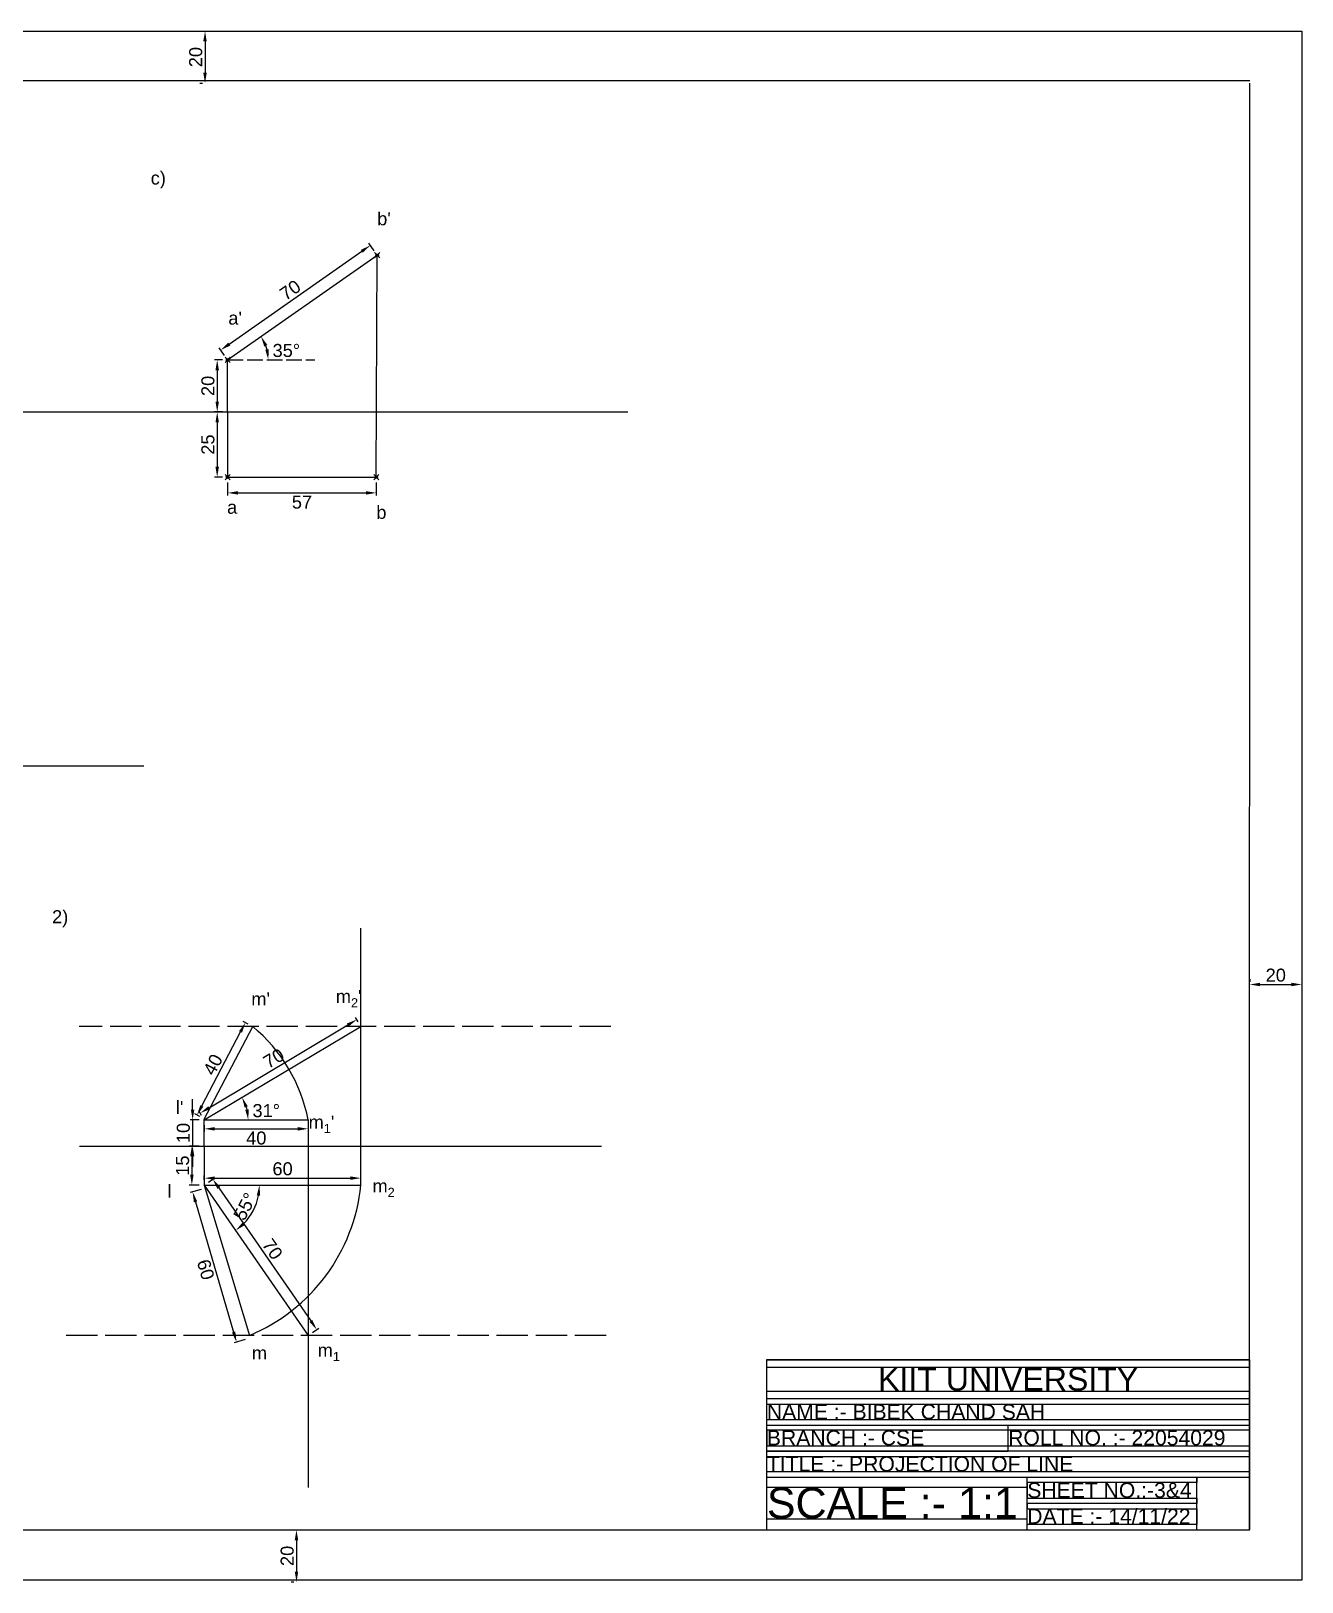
# Model space of a CAD drawing. Header units: millimetres. Extents: x -819 to 22, y -36 to 558.
# Drawn here: x -465 to 22, y -36 to 558 of the extents above; entities that cross this region are included whole.
import ezdxf

# ---------------------------------------------------------------- set-up
doc = ezdxf.new("R2010")
doc.units = ezdxf.units.MM
doc.header["$MEASUREMENT"] = 0
doc.header["$PDMODE"] = 35
doc.header["$PDSIZE"] = -3
doc.linetypes.add('ACAD_ISO02W100', pattern=[15, 12, -3])
doc.styles.get("Standard").update_dxf_attribs({"font": 'arial.ttf'})
doc.dimstyles.get("Standard").update_dxf_attribs({"dimtxt": 5, "dimasz": 4, "dimexe": 1, "dimexo": 2, "dimgap": 1, "dimtad": 1, "dimdec": 0, "dimdsep": 46, "dimtxsty": 'Standard', "dimcen": 2.5, "dimclrd": 2, "dimclre": 1, "dimadec": 0, "dimazin": 0, "dimtfac": 1, "dimtdec": 0, "dimtmove": 0, "dimatfit": 3, "dimfxl": 1, "dimtolj": 1, "dimtzin": 0, "dimarcsym": 0})

# ---------------------------------------------------------------- blocks, each defined once
blk = doc.blocks.new('*D2')
at = {"color": 1, "lineweight": -2, "transparency": 16777216}
for p, q in [((-400.2, 558.26), (-399.2, 558.26)), ((-400.2, 538.26), (-399.2, 538.26))]:
    blk.add_line(p, q, dxfattribs=at)
at = {"color": 2, "lineweight": -2, "transparency": 16777216}
blk.add_line((-398.2, 554.26), (-398.2, 542.26), dxfattribs=at)
at = {"color": 2, "transparency": 16777216}
for points in [[(-398.87, 554.26), (-397.54, 554.26), (-398.2, 558.26)], [(-398.87, 542.26), (-397.54, 542.26), (-398.2, 538.26)]]:
    blk.add_solid(points, dxfattribs=at)
at = {"layer": 'Defpoints', "color": 0, "transparency": 16777216}
for p in [(-398.2, 558.26), (-398.2, 538.26), (-398.2, 538.26)]:
    blk.add_point(p, dxfattribs=at)
at = {"color": 0, "transparency": 16777216, "insert": (-401.76, 548.26), "char_height": 5, "attachment_point": 5, "rotation": 90}
blk.add_mtext('\\A1;20', dxfattribs=at)
blk = doc.blocks.new('*D3')
at = {"color": 1, "lineweight": -2, "transparency": 16777216}
for p, q in [((2.25, 194.68), (2.25, 193.68)), ((22.25, 194.68), (22.25, 193.68))]:
    blk.add_line(p, q, dxfattribs=at)
at = {"color": 2, "lineweight": -2, "transparency": 16777216}
blk.add_line((6.25, 192.68), (18.25, 192.68), dxfattribs=at)
at = {"color": 2, "transparency": 16777216}
for points in [[(6.25, 193.35), (6.25, 192.01), (2.25, 192.68)], [(18.25, 193.35), (18.25, 192.01), (22.25, 192.68)]]:
    blk.add_solid(points, dxfattribs=at)
at = {"layer": 'Defpoints', "color": 0, "transparency": 16777216}
for p in [(2.25, 192.68), (22.25, 192.68), (22.25, 192.68)]:
    blk.add_point(p, dxfattribs=at)
at = {"color": 0, "transparency": 16777216, "insert": (12.25, 196.23), "char_height": 5, "attachment_point": 5}
blk.add_mtext('\\A1;20', dxfattribs=at)
blk = doc.blocks.new('*D4')
at = {"color": 1, "lineweight": -2, "transparency": 16777216}
for p, q in [((-365.14, -16.41), (-364.14, -16.41)), ((-365.14, -36.41), (-364.14, -36.41))]:
    blk.add_line(p, q, dxfattribs=at)
at = {"color": 2, "lineweight": -2, "transparency": 16777216}
blk.add_line((-363.14, -20.41), (-363.14, -32.41), dxfattribs=at)
at = {"color": 2, "transparency": 16777216}
for points in [[(-363.81, -20.41), (-362.48, -20.41), (-363.14, -16.41)], [(-363.81, -32.41), (-362.48, -32.41), (-363.14, -36.41)]]:
    blk.add_solid(points, dxfattribs=at)
at = {"layer": 'Defpoints', "color": 0, "transparency": 16777216}
for p in [(-363.14, -16.41), (-363.14, -36.41), (-363.14, -36.41)]:
    blk.add_point(p, dxfattribs=at)
at = {"color": 0, "transparency": 16777216, "insert": (-366.69, -26.41), "char_height": 5, "attachment_point": 5, "rotation": 90}
blk.add_mtext('\\A1;20', dxfattribs=at)
blk = doc.blocks.new('*D8')
at = {"color": 2, "lineweight": -2, "transparency": 16777216}
for p, q in [((-402.95, 144.73), (-402.95, 148.73)), ((-402.95, 140.73), (-402.95, 130.73)), ((-402.95, 126.73), (-402.95, 122.73))]:
    blk.add_line(p, q, dxfattribs=at)
at = {"color": 1, "lineweight": -2, "transparency": 16777216}
for p, q in [((-400.47, 140.73), (-403.95, 140.73)), ((-400.47, 130.73), (-403.95, 130.73))]:
    blk.add_line(p, q, dxfattribs=at)
at = {"color": 2, "transparency": 16777216}
for points in [[(-403.62, 144.73), (-402.29, 144.73), (-402.95, 140.73)], [(-403.62, 126.73), (-402.29, 126.73), (-402.95, 130.73)]]:
    blk.add_solid(points, dxfattribs=at)
at = {"layer": 'Defpoints', "color": 0, "transparency": 16777216}
for p in [(-398.47, 140.73), (-402.95, 130.73), (-398.47, 130.73)]:
    blk.add_point(p, dxfattribs=at)
at = {"color": 0, "transparency": 16777216, "insert": (-406.5, 135.73), "char_height": 5, "attachment_point": 5, "rotation": 90}
blk.add_mtext('\\A1;10', dxfattribs=at)
blk = doc.blocks.new('*D9')
at = {"color": 1, "lineweight": -2, "transparency": 16777216}
for p, q in [((-400.47, 130.73), (-404.24, 130.73)), ((-400.47, 115.73), (-404.24, 115.73))]:
    blk.add_line(p, q, dxfattribs=at)
at = {"color": 2, "lineweight": -2, "transparency": 16777216}
blk.add_line((-403.24, 126.73), (-403.24, 119.73), dxfattribs=at)
at = {"color": 2, "transparency": 16777216}
for points in [[(-403.91, 126.73), (-402.58, 126.73), (-403.24, 130.73)], [(-403.91, 119.73), (-402.58, 119.73), (-403.24, 115.73)]]:
    blk.add_solid(points, dxfattribs=at)
at = {"layer": 'Defpoints', "color": 0, "transparency": 16777216}
for p in [(-398.47, 130.73), (-403.24, 115.73), (-398.47, 115.73)]:
    blk.add_point(p, dxfattribs=at)
at = {"color": 0, "transparency": 16777216, "insert": (-406.79, 123.23), "char_height": 5, "attachment_point": 5, "rotation": 90}
blk.add_mtext('\\A1;15', dxfattribs=at)
blk = doc.blocks.new('*D10')
at = {"color": 1, "lineweight": -2, "transparency": 16777216}
for p, q in [((-398.47, 117.73), (-398.47, 119.42)), ((-338.47, 117.73), (-338.47, 119.42))]:
    blk.add_line(p, q, dxfattribs=at)
at = {"color": 2, "lineweight": -2, "transparency": 16777216}
blk.add_line((-394.47, 118.42), (-342.47, 118.42), dxfattribs=at)
at = {"color": 2, "transparency": 16777216}
for points in [[(-394.47, 119.09), (-394.47, 117.76), (-398.47, 118.42)], [(-342.47, 119.09), (-342.47, 117.76), (-338.47, 118.42)]]:
    blk.add_solid(points, dxfattribs=at)
at = {"layer": 'Defpoints', "color": 0, "transparency": 16777216}
for p in [(-398.47, 115.73), (-338.47, 118.42), (-338.47, 115.73)]:
    blk.add_point(p, dxfattribs=at)
at = {"color": 0, "transparency": 16777216, "insert": (-368.47, 121.98), "char_height": 5, "attachment_point": 5}
blk.add_mtext('\\A1;60', dxfattribs=at)
blk = doc.blocks.new('*D11')
at = {"color": 1, "lineweight": -2, "transparency": 16777216}
for p, q in [((-398.47, 138.73), (-398.47, 136.34)), ((-358.63, 138.73), (-358.63, 136.34))]:
    blk.add_line(p, q, dxfattribs=at)
at = {"color": 2, "lineweight": -2, "transparency": 16777216}
blk.add_line((-394.47, 137.34), (-362.63, 137.34), dxfattribs=at)
at = {"color": 2, "transparency": 16777216}
for points in [[(-394.47, 138), (-394.47, 136.67), (-398.47, 137.34)], [(-362.63, 138), (-362.63, 136.67), (-358.63, 137.34)]]:
    blk.add_solid(points, dxfattribs=at)
at = {"layer": 'Defpoints', "color": 0, "transparency": 16777216}
for p in [(-398.47, 140.73), (-358.63, 140.73), (-358.63, 137.34)]:
    blk.add_point(p, dxfattribs=at)
at = {"color": 0, "transparency": 16777216, "insert": (-378.55, 133.78), "char_height": 5, "attachment_point": 5}
blk.add_mtext('\\A1;40', dxfattribs=at)
blk = doc.blocks.new('*D12')
at = {"color": 1, "lineweight": -2, "transparency": 16777216}
for p, q in [((-396.82, 116.87), (-394.38, 118.55)), ((-356.98, 59.25), (-354.54, 60.94))]:
    blk.add_line(p, q, dxfattribs=at)
at = {"color": 2, "lineweight": -2, "transparency": 16777216}
blk.add_line((-392.93, 114.69), (-357.64, 63.66), dxfattribs=at)
at = {"color": 2, "transparency": 16777216}
for points in [[(-392.38, 115.07), (-393.48, 114.31), (-395.21, 117.98)], [(-357.09, 64.04), (-358.19, 63.28), (-355.37, 60.37)]]:
    blk.add_solid(points, dxfattribs=at)
at = {"layer": 'Defpoints', "color": 0, "transparency": 16777216}
for p in [(-398.47, 115.73), (-355.37, 60.37), (-358.63, 58.11)]:
    blk.add_point(p, dxfattribs=at)
at = {"color": 0, "transparency": 16777216, "insert": (-372.36, 91.2), "char_height": 5, "attachment_point": 5, "rotation": 304.66443}
blk.add_mtext('\\A1;70', dxfattribs=at)
blk = doc.blocks.new('*D13')
at = {"color": 1, "lineweight": -2, "transparency": 16777216}
for p, q in [((-399.66, 114.11), (-403.91, 112.87)), ((-382.82, 56.52), (-387.08, 55.28))]:
    blk.add_line(p, q, dxfattribs=at)
at = {"color": 2, "lineweight": -2, "transparency": 16777216}
blk.add_line((-401.83, 109.31), (-387.24, 59.4), dxfattribs=at)
at = {"color": 2, "transparency": 16777216}
for points in [[(-401.19, 109.5), (-402.47, 109.12), (-402.95, 113.15)], [(-386.6, 59.59), (-387.88, 59.21), (-386.12, 55.56)]]:
    blk.add_solid(points, dxfattribs=at)
at = {"layer": 'Defpoints', "color": 0, "transparency": 16777216}
for p in [(-397.74, 114.67), (-386.12, 55.56), (-380.9, 57.08)]:
    blk.add_point(p, dxfattribs=at)
at = {"color": 0, "transparency": 16777216, "insert": (-397.95, 83.36), "char_height": 5, "attachment_point": 5, "rotation": 286.29533}
blk.add_mtext('\\A1;60', dxfattribs=at)
blk = doc.blocks.new('*D18')
at = {"color": 1, "lineweight": -2, "transparency": 16777216}
for p, q in [((-339.49, 178.3), (-340.55, 180.07)), ((-399.49, 142.44), (-400.55, 144.22))]:
    blk.add_line(p, q, dxfattribs=at)
at = {"color": 2, "lineweight": -2, "transparency": 16777216}
blk.add_line((-396.61, 145.41), (-343.47, 177.16), dxfattribs=at)
at = {"color": 2, "transparency": 16777216}
for points in [[(-343.82, 177.73), (-343.13, 176.59), (-340.04, 179.21)], [(-396.95, 145.99), (-396.26, 144.84), (-400.04, 143.36)]]:
    blk.add_solid(points, dxfattribs=at)
at = {"layer": 'Defpoints', "color": 0, "transparency": 16777216}
for p in [(-340.04, 179.21), (-338.47, 176.58), (-398.47, 140.73)]:
    blk.add_point(p, dxfattribs=at)
at = {"color": 0, "transparency": 16777216, "insert": (-371.86, 164.34), "char_height": 5, "attachment_point": 5, "rotation": 30.86016}
blk.add_mtext('\\A1;70', dxfattribs=at)
blk = doc.blocks.new('*D19')
at = {"color": 1, "lineweight": -2, "transparency": 16777216}
for p, q in [((-381.7, 177.51), (-383.63, 178.51)), ((-400.24, 142.01), (-402.17, 143.02))]:
    blk.add_line(p, q, dxfattribs=at)
at = {"color": 2, "lineweight": -2, "transparency": 16777216}
blk.add_line((-399.43, 146.1), (-384.59, 174.5), dxfattribs=at)
at = {"color": 2, "transparency": 16777216}
for points in [[(-385.18, 174.81), (-384, 174.2), (-382.74, 178.05)], [(-400.02, 146.41), (-398.84, 145.79), (-401.28, 142.56)]]:
    blk.add_solid(points, dxfattribs=at)
at = {"layer": 'Defpoints', "color": 0, "transparency": 16777216}
for p in [(-382.74, 178.05), (-379.93, 176.58), (-398.47, 141.09)]:
    blk.add_point(p, dxfattribs=at)
at = {"color": 0, "transparency": 16777216, "insert": (-395.16, 161.95), "char_height": 5, "attachment_point": 5, "rotation": 62.4181}
blk.add_mtext('\\A1;40', dxfattribs=at)
blk = doc.blocks.new('*D20')
at = {"color": 2, "lineweight": -2, "transparency": 16777216}
blk.add_arc((-398.47, 140.73), 16.84, 13.64286, 17.2173, dxfattribs=at)
at = {"color": 2, "transparency": 16777216}
for points in [[(-382.99, 145.44), (-381.77, 145.98), (-384.01, 149.36)], [(-381.44, 144.78), (-382.77, 144.62), (-381.63, 140.73)]]:
    blk.add_solid(points, dxfattribs=at)
at = {"layer": 'Defpoints', "color": 0, "transparency": 16777216}
for p in [(-338.47, 176.58), (-382.7, 146.64), (-398.47, 140.73), (-398.47, 140.73), (-358.63, 140.73)]:
    blk.add_point(p, dxfattribs=at)
at = {"color": 0, "transparency": 16777216, "insert": (-374.73, 144.28), "char_height": 5, "attachment_point": 5}
blk.add_mtext('\\A1;31°', dxfattribs=at)
blk = doc.blocks.new('*D21')
at = {"color": 2, "lineweight": -2, "transparency": 16777216}
blk.add_arc((-398.47, 115.73), 21.13, 315.52646, 349.13797, dxfattribs=at)
at = {"color": 2, "transparency": 16777216}
for points in [[(-378.38, 111.81), (-377.05, 111.68), (-377.34, 115.73)], [(-382.96, 100.41), (-383.82, 101.43), (-386.45, 98.35)]]:
    blk.add_solid(points, dxfattribs=at)
at = {"layer": 'Defpoints', "color": 0, "transparency": 16777216}
for p in [(-398.47, 115.73), (-398.47, 115.73), (-338.47, 115.73), (-381.57, 103.04), (-358.63, 58.11)]:
    blk.add_point(p, dxfattribs=at)
at = {"color": 0, "transparency": 16777216, "insert": (-382.89, 107.56), "char_height": 5, "attachment_point": 5, "rotation": 62.33221}
blk.add_mtext('\\A1;55°', dxfattribs=at)
blk = doc.blocks.new('*D26')
at = {"color": 1, "lineweight": -2, "transparency": 16777216}
for p, q in [((-391.54, 432.19), (-394.53, 432.19)), ((-391.54, 412.19), (-394.53, 412.19))]:
    blk.add_line(p, q, dxfattribs=at)
at = {"color": 2, "lineweight": -2, "transparency": 16777216}
blk.add_line((-393.53, 428.19), (-393.53, 416.19), dxfattribs=at)
at = {"color": 2, "transparency": 16777216}
for points in [[(-394.2, 428.19), (-392.86, 428.19), (-393.53, 432.19)], [(-394.2, 416.19), (-392.86, 416.19), (-393.53, 412.19)]]:
    blk.add_solid(points, dxfattribs=at)
at = {"layer": 'Defpoints', "color": 0, "transparency": 16777216}
for p in [(-389.54, 432.19), (-393.53, 412.19), (-389.54, 412.19)]:
    blk.add_point(p, dxfattribs=at)
at = {"color": 0, "transparency": 16777216, "insert": (-397.08, 422.19), "char_height": 5, "attachment_point": 5, "rotation": 90}
blk.add_mtext('\\A1;20', dxfattribs=at)
blk = doc.blocks.new('*D27')
at = {"color": 1, "lineweight": -2, "transparency": 16777216}
for p, q in [((-391.54, 412.19), (-394.53, 412.19)), ((-391.54, 387.19), (-394.53, 387.19))]:
    blk.add_line(p, q, dxfattribs=at)
at = {"color": 2, "lineweight": -2, "transparency": 16777216}
blk.add_line((-393.53, 408.19), (-393.53, 391.19), dxfattribs=at)
at = {"color": 2, "transparency": 16777216}
for points in [[(-394.2, 408.19), (-392.86, 408.19), (-393.53, 412.19)], [(-394.2, 391.19), (-392.86, 391.19), (-393.53, 387.19)]]:
    blk.add_solid(points, dxfattribs=at)
at = {"layer": 'Defpoints', "color": 0, "transparency": 16777216}
for p in [(-389.54, 412.19), (-393.53, 387.19), (-389.54, 387.19)]:
    blk.add_point(p, dxfattribs=at)
at = {"color": 0, "transparency": 16777216, "insert": (-397.08, 399.69), "char_height": 5, "attachment_point": 5, "rotation": 90}
blk.add_mtext('\\A1;25', dxfattribs=at)
blk = doc.blocks.new('*D28')
at = {"color": 1, "lineweight": -2, "transparency": 16777216}
for p, q in [((-389.54, 385.19), (-389.54, 380.16)), ((-332.54, 385.19), (-332.54, 380.16))]:
    blk.add_line(p, q, dxfattribs=at)
at = {"color": 2, "lineweight": -2, "transparency": 16777216}
blk.add_line((-385.54, 381.16), (-336.54, 381.16), dxfattribs=at)
at = {"color": 2, "transparency": 16777216}
for points in [[(-385.54, 381.83), (-385.54, 380.5), (-389.54, 381.16)], [(-336.54, 381.83), (-336.54, 380.5), (-332.54, 381.16)]]:
    blk.add_solid(points, dxfattribs=at)
at = {"layer": 'Defpoints', "color": 0, "transparency": 16777216}
for p in [(-389.54, 387.19), (-332.54, 387.19), (-332.54, 381.16)]:
    blk.add_point(p, dxfattribs=at)
at = {"color": 0, "transparency": 16777216, "insert": (-361.04, 377.62), "char_height": 5, "attachment_point": 5}
blk.add_mtext('\\A1;57', dxfattribs=at)
blk = doc.blocks.new('*D29')
at = {"color": 1, "lineweight": -2, "transparency": 16777216}
for p, q in [((-333.35, 473.97), (-335.4, 476.9)), ((-390.69, 433.82), (-392.74, 436.75))]:
    blk.add_line(p, q, dxfattribs=at)
at = {"color": 2, "lineweight": -2, "transparency": 16777216}
blk.add_line((-388.89, 438.23), (-338.1, 473.79), dxfattribs=at)
at = {"color": 2, "transparency": 16777216}
for points in [[(-338.48, 474.34), (-337.72, 473.24), (-334.82, 476.08)], [(-389.27, 438.77), (-388.51, 437.68), (-392.17, 435.93)]]:
    blk.add_solid(points, dxfattribs=at)
at = {"layer": 'Defpoints', "color": 0, "transparency": 16777216}
for p in [(-334.82, 476.08), (-332.2, 472.34), (-389.54, 432.19)]:
    blk.add_point(p, dxfattribs=at)
at = {"color": 0, "transparency": 16777216, "insert": (-365.53, 458.92), "char_height": 5, "attachment_point": 5, "rotation": 35}
blk.add_mtext('\\A1;70', dxfattribs=at)
blk = doc.blocks.new('*D30')
at = {"color": 2, "linetype": 'ACAD_ISO02W100', "lineweight": -2, "transparency": 16777216}
blk.add_arc((-389.54, 432.19), 15.61, 14.72278, 20.27722, dxfattribs=at)
at = {"color": 2, "linetype": 'ACAD_ISO02W100', "transparency": 16777216}
for points in [[(-375.49, 437.29), (-374.31, 437.9), (-376.75, 441.14)], [(-373.78, 436.24), (-375.11, 436.07), (-373.93, 432.19)]]:
    blk.add_solid(points, dxfattribs=at)
at = {"layer": 'Defpoints', "color": 0, "linetype": 'ACAD_ISO02W100', "transparency": 16777216}
for p in [(-332.2, 472.34), (-375.21, 438.37), (-389.54, 432.19), (-389.54, 432.19), (-356.06, 432.19)]:
    blk.add_point(p, dxfattribs=at)
at = {"color": 0, "linetype": 'ACAD_ISO02W100', "transparency": 16777216, "insert": (-367.03, 435.74), "char_height": 5, "attachment_point": 5}
blk.add_mtext('\\A1;35°', dxfattribs=at)

msp = doc.modelspace()

# ---------------------------------------------------------------- linework, layer by layer
for p, q in [((-818.7, 558.26), (22.3, 558.26)), ((22.3, 558.26), (22.3, -35.74)), ((2.36, 539.11), (-768.64, 539.11)), ((2.17, -16.41), (2.36, 538.26)), ((-389.54, 432.19), (-332.2, 472.34)), ((-332.54, 387.19), (-332.2, 472.34)), ((-389.54, 412.19), (-389.54, 432.19)), ((-726.22, 412.19), (-236.14, 412.19)), ((-389.54, 412.19), (-389.54, 387.19)), ((-389.54, 387.19), (-332.54, 387.19)), ((-723.1, 276.51), (-421.6, 276.51)), ((-338.47, 115.73), (-338.47, 214.22)), ((-398.47, 140.73), (-338.47, 176.58)), ((-398.47, 141.09), (-379.93, 176.58)), ((-398.47, 130.73), (-398.47, 140.73)), ((-398.47, 140.73), (-358.63, 140.73)), ((-358.63, 140.73), (-358.63, -0.17)), ((-446.28, 130.73), (-246.28, 130.73)), ((-398.47, 130.73), (-398.47, 115.73)), ((-398.47, 115.73), (-338.47, 115.73)), ((-398.47, 115.73), (-358.63, 58.11)), ((-398.47, 115.73), (-381.2, 58.11)), ((-183.01, 48.76), (2.17, 48.76)), ((-183.01, 48.76), (-183.01, -16.41)), ((-183.01, 48.76), (-183.01, 48.76)), ((-183.01, 48.76), (2.17, 48.76)), ((2.17, 48.76), (-183.01, 48.76)), ((2.17, 48.76), (2.17, -16.24)), ((2.17, 45.76), (-182.83, 45.76)), ((-182.83, 36.76), (2.17, 36.76)), ((2.17, 33.76), (-182.83, 33.76)), ((-182.83, 31.76), (2.17, 31.76)), ((2.17, 25.76), (-182.83, 25.76)), ((-182.83, 23.76), (2.17, 23.76)), ((2.17, 21.76), (-182.83, 21.76)), ((-182.83, 21.76), (-182.83, 15.76)), ((-90.33, 13.76), (-90.33, 23.76)), ((-182.83, 15.76), (2.17, 15.76)), ((2.17, 13.76), (-182.83, 13.76)), ((-182.83, 13.76), (-90.33, 13.76)), ((-182.83, 11.76), (2.17, 11.76)), ((2.17, 5.76), (-182.83, 5.76)), ((-182.83, 3.76), (2.17, 3.76)), ((-83.01, -16.41), (-83.01, 3.59)), ((-18.01, 1.68), (-83.01, 1.68)), ((-83.01, 1.68), (-83.01, -4.32)), ((-18.01, -16.32), (-18.01, 3.68)), ((-18.01, 3.68), (-18.01, 1.68)), ((2.17, 3.76), (2.17, -0.24)), ((-83.01, -0.24), (-182.83, -0.24)), ((-83.01, -4.32), (-18.01, -4.32)), ((-18.01, -4.32), (-18.01, -6.32)), ((-18.01, -6.32), (-83.01, -6.32)), ((-83.01, -6.32), (-83.01, -8.32)), ((-83.01, -8.32), (-18.01, -8.32)), ((-18.01, -8.32), (-18.01, -14.32)), ((-766.97, -16.42), (2.36, -16.41)), ((-183.01, -16.41), (-83.01, -16.41)), ((-182.83, -12.24), (-83.01, -12.24)), ((-18.01, -14.32), (-83.01, -14.32)), ((-83.01, -16.41), (-18.01, -16.41)), ((-18.01, -16.41), (2.17, -16.41)), ((22.3, -35.74), (-818.7, -35.74))]:
    msp.add_line(p, q)
at = {"linetype": 'ACAD_ISO02W100', "ltscale": 0.5}
msp.add_line((-389.54, 432.19), (-356.06, 432.19), dxfattribs=at)
at = {"linetype": 'ACAD_ISO02W100'}
for p, q in [((-242.59, 176.58), (-446.44, 176.58)), ((-244.42, 58.11), (-453.36, 58.11))]:
    msp.add_line(p, q, dxfattribs=at)
for centre, radius, start, end in [((-419.58, 128.77), 62.11, 11.09909, 50.33), ((-408.02, 122.66), 69.89, 292.5579, 354.30702)]:
    msp.add_arc(centre, radius, start, end)
for p in [(-332.2, 472.34), (-389.54, 432.19), (-389.54, 387.19), (-332.54, 387.19)]:
    msp.add_point(p)

# ---------------------------------------------------------------- texts
at = {"attachment_point": 1}
for s, width, heights, insert, char_height in [('c)', 4.264, [0], (-419.02, 504.39), 5), ("b'", 5.0293, [0], (-332.2, 488.77), 5), ("a'", 4.264, [0], (-389.27, 450.69), 5), ('a', 4.264, [0], (-389.76, 378.17), 5), ('b', 5.0293, [0], (-332.54, 376.21), 5), ('2)', 4.264, [0], (-456.84, 221.16), 5), ("\\A1;m{\\H0.7x;\\S^ 2;}'", 4.264, [0], (-348.07, 190.61), 5), ("m'", 4.264, [0], (-380.46, 189.64), 5), ("l'", 4.264, [0], (-409.39, 148.06), 5), ("\\A1;m{\\H0.7x;\\S^ 1;}'", 4.264, [0], (-358.5, 142.42), 5), ('l', 4.264, [0], (-412.58, 115.88), 5), ('\\A1;m{\\H0.7x;\\S^ 2;}', 4.264, [0], (-334.01, 117.93), 5), ('\\A1;m{\\H0.7x;\\S^ 1;}', 4.264, [0], (-355.02, 54.97), 5), ('m', 4.264, [0], (-380.24, 53.9), 5), ('\\pxqc;KIIT UNIVERSITY', 185, [9], (-182.83, 45.76), 8.8), ('NAME :- BIBEK CHAND SAH', 185, [0], (-182.83, 31.76), 5.8), ('BRANCH :- CSE', 92.5, [0], (-182.83, 21.76), 5.8), ('ROLL NO. :- 22054029', 92.5, [0], (-90.33, 21.76), 5.8), ('TITLE :- PROJECTION OF LINE', 185, [0], (-182.83, 11.76), 5.8), ('SHEET NO.:-3&4 ', 65, [0], (-83.01, 1.68), 5.8), ('SCALE :- 1:1', 99.8207, [0], (-182.83, -0.24), 11.8), ('DATE :- 14/11/22', 65, [0], (-83.01, -8.32), 5.8)]:
    msp.add_mtext_dynamic_manual_height_columns(s, width=width, gutter_width=1, heights=heights, dxfattribs=dict(at, insert=insert, char_height=char_height))

# ---------------------------------------------------------------- dimensions: what is measured, and where the dimension line sits
for base, p1, p2, picture, middle in [((-398.2, 538.26), (-398.2, 558.26), (-398.2, 538.26), '*D2', (-401.76, 548.26)), ((-393.53, 412.19), (-389.54, 432.19), (-389.54, 412.19), '*D26', (-397.08, 422.19)), ((-393.53, 387.19), (-389.54, 412.19), (-389.54, 387.19), '*D27', (-397.08, 399.69)), ((-402.95, 130.73), (-398.47, 140.73), (-398.47, 130.73), '*D8', (-406.5, 135.73)), ((-403.24, 115.73), (-398.47, 130.73), (-398.47, 115.73), '*D9', (-406.79, 123.23)), ((-363.14, -36.41), (-363.14, -16.41), (-363.14, -36.41), '*D4', (-366.69, -26.41))]:
    dim = msp.add_linear_dim(base=base, p1=p1, p2=p2, angle=90, dimstyle='Standard')
    dim.commit()
    dim.dimension.update_dxf_attribs({"geometry": picture, "text_midpoint": middle})
for p1, p2, distance, picture, middle in [((-389.54, 432.19), (-332.2, 472.34), 4.58, '*D29', (-365.53, 458.92)), ((-398.47, 141.09), (-379.93, 176.58), 3.17, '*D19', (-395.16, 161.95)), ((-398.47, 140.73), (-338.47, 176.58), 3.07, '*D18', (-371.86, 164.34)), ((-398.47, 115.73), (-358.63, 58.11), 3.96, '*D12', (-372.36, 91.2))]:
    dim = msp.add_aligned_dim(p1=p1, p2=p2, distance=distance, dimstyle='Standard')
    dim.commit()
    dim.dimension.update_dxf_attribs({"geometry": picture, "text_midpoint": middle})
at = {"linetype": 'ACAD_ISO02W100'}
dim = msp.add_angular_dim_2l(base=(-375.21, 438.37), line1=((-389.54, 432.19), (-356.06, 432.19)), line2=((-389.54, 432.19), (-332.2, 472.34)), dimstyle='Standard', override={"dimjust": 3, "dimtih": 1}, dxfattribs=at)
dim.commit()
dim.dimension.update_dxf_attribs({"geometry": '*D30', "text_midpoint": (-367.03, 435.74)})
for base, p1, p2, picture, middle in [((-332.54, 381.16), (-389.54, 387.19), (-332.54, 387.19), '*D28', (-361.04, 377.62)), ((-358.63, 137.34), (-398.47, 140.73), (-358.63, 140.73), '*D11', (-378.55, 133.78))]:
    dim = msp.add_linear_dim(base=base, p1=p1, p2=p2, dimstyle='Standard', override={"dimtad": 4})
    dim.commit()
    dim.dimension.update_dxf_attribs({"geometry": picture, "text_midpoint": middle})
for base, p1, p2, picture, middle in [((22.25, 192.68), (2.25, 192.68), (22.25, 192.68), '*D3', (12.25, 196.23)), ((-338.47, 118.42), (-398.47, 115.73), (-338.47, 115.73), '*D10', (-368.47, 121.98))]:
    dim = msp.add_linear_dim(base=base, p1=p1, p2=p2, dimstyle='Standard')
    dim.commit()
    dim.dimension.update_dxf_attribs({"geometry": picture, "text_midpoint": middle})
dim = msp.add_angular_dim_2l(base=(-382.7, 146.64), line1=((-398.47, 140.73), (-358.63, 140.73)), line2=((-398.47, 140.73), (-338.47, 176.58)), dimstyle='Standard', override={"dimjust": 3})
dim.commit()
dim.dimension.update_dxf_attribs({"geometry": '*D20', "text_midpoint": (-374.73, 144.28)})
dim = msp.add_aligned_dim(p1=(-397.74, 114.67), p2=(-380.9, 57.08), distance=-5.43, dimstyle='Standard', override={"dimtad": 2})
dim.commit()
dim.dimension.update_dxf_attribs({"geometry": '*D13', "text_midpoint": (-397.95, 83.36)})
dim = msp.add_angular_dim_2l(base=(-381.57, 103.04), line1=((-398.47, 115.73), (-358.63, 58.11)), line2=((-398.47, 115.73), (-338.47, 115.73)), dimstyle='Standard')
dim.commit()
dim.dimension.update_dxf_attribs({"geometry": '*D21', "text_midpoint": (-382.89, 107.56)})

doc.saveas('drawing.dxf')
